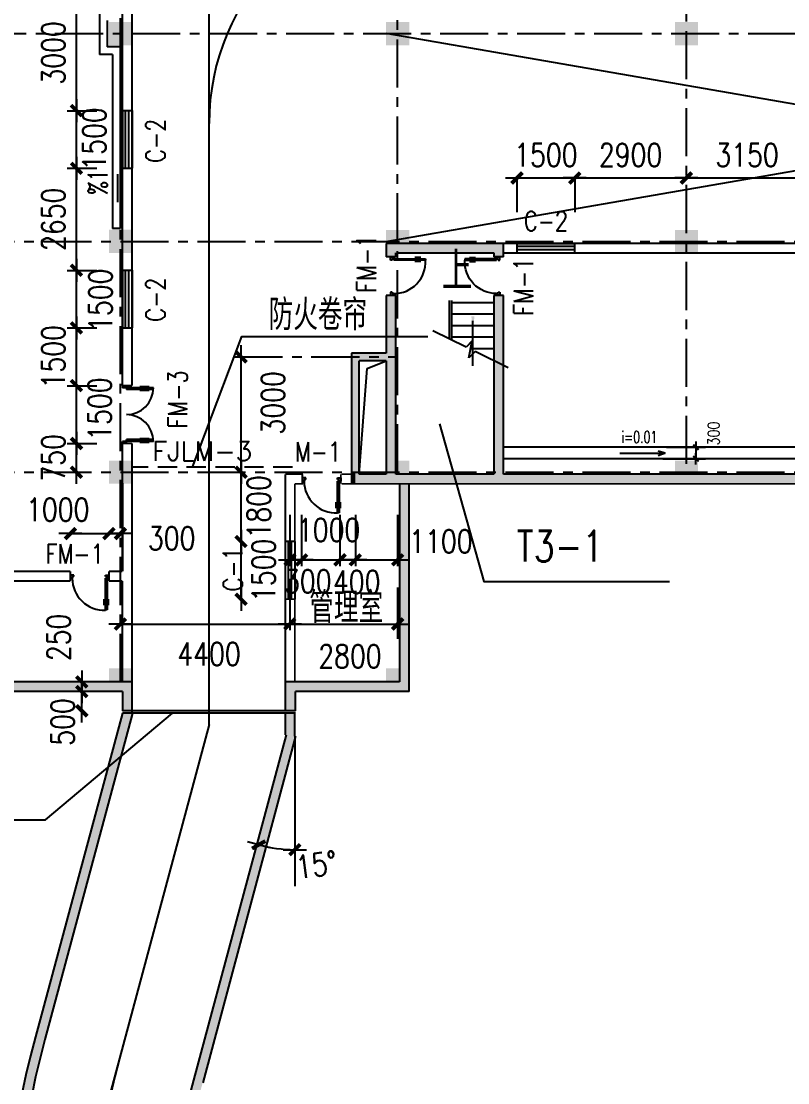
# Model space of a CAD drawing. Extents: x -542930 to 249594, y -301235 to 84515.
# Drawn here: x -66949 to -47041, y -174926 to -147336 of the extents above; entities that cross this region are included whole.
import ezdxf
from ezdxf.enums import TextEntityAlignment as Align

# ---------------------------------------------------------------- set-up
doc = ezdxf.new("R2010")
doc.units = 0
doc.header["$LTSCALE"] = 1000
doc.header["$MEASUREMENT"] = 0
for name, pattern in [('CENTER', [2, 1.25, -0.25, 0.25, -0.25]), ('CENTER2', [1.125, 0.75, -0.125, 0.125, -0.125]), ('DASHED', [0.75, 0.5, -0.25])]:
    doc.linetypes.add(name, pattern=pattern)
doc.layers.get('0').update_dxf_attribs({"linetype": 'CONTINUOUS'})
doc.layers.get('DEFPOINTS').update_dxf_attribs({"linetype": 'CONTINUOUS'})
for name, color, linetype in [('A-CH-TEXT', 2, 'CONTINUOUS'), ('A-COLUMN', 5, 'CONTINUOUS'), ('A-GRID', 1, 'CENTER'), ('A-STAIR', 3, 'CONTINUOUS'), ('C_C_0', 7, 'CONTINUOUS'), ('OTHER', 7, 'CONTINUOUS'), ('PUB_DIM', 3, 'CONTINUOUS'), ('PUB_TITLE', 4, 'CONTINUOUS'), ('PUB_WINDW', 7, 'CONTINUOUS'), ('WALL', 255, 'CONTINUOUS'), ('WINDOW', 2, 'CONTINUOUS'), ('WINDOW_TEXT', 7, 'CONTINUOUS'), ('热给', 84, 'CENTER2'), ('自喷给水', 6, 'CONTINUOUS')]:
    doc.layers.add(name, color=color, linetype=linetype)
doc.styles.add('_HZTXT', font='txt.shx', dxfattribs={"width": 0.8, "bigfont": 'hztxt.shx'})
doc.styles.add('DIM_FONT', font='SIMPLEX.shx', dxfattribs={"width": 0.8})
doc.styles.add('HZ', font='txt', dxfattribs={"width": 0.7, "height": 5, "bigfont": 'STF:宋体'})
doc.styles.add('HZXY', font='romans.shx', dxfattribs={"width": 0.8, "bigfont": 'hztxt.shx'})
doc.styles.add('SIMPLEX', font='SIMPLEX.SHX')
doc.dimstyles.new('AXIS200', dxfattribs={"dimscale": 2, "dimtxt": 300, "dimasz": 1, "dimexe": 250, "dimexo": 300, "dimgap": 150, "dimtad": 1, "dimdec": 0, "dimdsep": 46, "dimtxsty": 'DIM_FONT', "dimblk": '_DIMX', "dimblk1": '_DIMX', "dimblk2": '_DIMX', "dimsah": 1, "dimcen": 5, "dimse1": 1, "dimse2": 1, "dimclrt": 7, "dimadec": 0, "dimazin": 0, "dimtfac": 1, "dimtdec": 0, "dimtix": 1, "dimtmove": 2, "dimatfit": 3, "dimldrblk": '_DIMX', "dimfxl": 1, "dimarcsym": 0})
doc.dimstyles.new('DIMN', dxfattribs={"dimtxt": 300, "dimasz": 1, "dimexe": 250, "dimexo": 300, "dimgap": 150, "dimtad": 1, "dimdec": 0, "dimdsep": 46, "dimtxsty": 'DIM_FONT', "dimblk": '_DIMX', "dimcen": 2.5, "dimclrt": 7, "dimadec": 0, "dimazin": 0, "dimtfac": 1, "dimtdec": 0, "dimtix": 1, "dimtmove": 2, "dimatfit": 3, "dimldrblk": '_DIMX', "dimfxl": 1, "dimtolj": 1, "dimtzin": 0, "dimarcsym": 0})

# ---------------------------------------------------------------- blocks, each defined once
blk = doc.blocks.new('_DIMX')
blk.add_line((-150, 0), (150, 0))
at = {"const_width": 50}
blk.add_lwpolyline([(-70, -70), (70, 70)], dxfattribs=at)
blk = doc.blocks.new('*D328')
at = {"layer": 'DEFPOINTS', "color": 0, "transparency": 16777216}
for p in [(-65515, -146659), (-64323, -146659), (-64323, -149659)]:
    blk.add_point(p, dxfattribs=at)
at = {"layer": 'PUB_DIM', "color": 0, "lineweight": -2, "transparency": 16777216}
blk.add_line((-65515, -149657), (-65515, -146661), dxfattribs=at)
at = {"layer": 'PUB_DIM', "color": 0, "lineweight": -2, "transparency": 16777216, "xscale": 2, "yscale": 2, "zscale": 2}
for p, rotation in [((-65515, -146659), 90), ((-65515, -149659), 270)]:
    blk.add_blockref('_DIMX', p, dxfattribs=dict(at, rotation=rotation))
at = {"layer": 'PUB_DIM', "color": 7, "transparency": 16777216, "insert": (-66115, -148159), "char_height": 600, "attachment_point": 5, "rotation": 90, "style": 'DIM_FONT'}
blk.add_mtext('3000', dxfattribs=at)
blk = doc.blocks.new('_FZH')
blk.add_solid([(-0.5, -0.5), (0.5, -0.5), (-0.5, 0.5), (0.5, 0.5)])
blk = doc.blocks.new('*D246')
at = {"layer": 'DEFPOINTS', "color": 0, "transparency": 16777216}
for p in [(-65376, -164758), (-64925, -164758), (-64925, -165258)]:
    blk.add_point(p, dxfattribs=at)
at = {"layer": 'PUB_DIM', "color": 0, "lineweight": -2, "transparency": 16777216}
for p, q in [((-65376, -164756), (-65376, -164754)), ((-65376, -165258), (-65376, -164758)), ((-65376, -165260), (-65376, -165262))]:
    blk.add_line(p, q, dxfattribs=at)
at = {"layer": 'PUB_DIM', "color": 0, "lineweight": -2, "transparency": 16777216, "xscale": 2, "yscale": 2, "zscale": 2}
for p, rotation in [((-65376, -164758), 270), ((-65376, -165258), 90)]:
    blk.add_blockref('_DIMX', p, dxfattribs=dict(at, rotation=rotation))
at = {"layer": 'PUB_DIM', "color": 7, "transparency": 16777216, "insert": (-65872, -165549), "char_height": 600, "attachment_point": 5, "rotation": 90, "style": 'DIM_FONT'}
blk.add_mtext('500', dxfattribs=at)
blk = doc.blocks.new('*D247')
at = {"layer": 'DEFPOINTS', "color": 0, "transparency": 16777216}
for p in [(-65376, -164508), (-64925, -164508), (-64925, -164758)]:
    blk.add_point(p, dxfattribs=at)
at = {"layer": 'PUB_DIM', "color": 0, "lineweight": -2, "transparency": 16777216}
for p, q in [((-65376, -164506), (-65376, -164504)), ((-65376, -164758), (-65376, -164508)), ((-65376, -164760), (-65376, -164762))]:
    blk.add_line(p, q, dxfattribs=at)
at = {"layer": 'PUB_DIM', "color": 0, "lineweight": -2, "transparency": 16777216, "xscale": 2, "yscale": 2, "zscale": 2}
for p, rotation in [((-65376, -164508), 270), ((-65376, -164758), 90)]:
    blk.add_blockref('_DIMX', p, dxfattribs=dict(at, rotation=rotation))
at = {"layer": 'PUB_DIM', "color": 7, "transparency": 16777216, "insert": (-65976, -163351), "char_height": 600, "attachment_point": 5, "rotation": 90, "style": 'DIM_FONT'}
blk.add_mtext('250', dxfattribs=at)
blk = doc.blocks.new('*D248')
at = {"layer": 'DEFPOINTS', "color": 0, "transparency": 16777216}
for p in [(-59843, -165322), (-59843, -165322), (-60474, -168811), (-59843, -169227), (-62310, -174295)]:
    blk.add_point(p, dxfattribs=at)
at = {"layer": 'PUB_DIM', "color": 0, "lineweight": -2, "transparency": 16777216}
blk.add_arc((-59843, -165322), 3546, 254.6566, 269.9677, dxfattribs=at)
at = {"layer": 'PUB_DIM', "color": 0, "lineweight": -2, "transparency": 16777216, "xscale": 2, "yscale": 2, "zscale": 2}
for p, rotation in [((-60783, -168741), 164.6404584147395), ((-59843, -168868), 359.9838405872379)]:
    blk.add_blockref('_DIMX', p, dxfattribs=dict(at, rotation=rotation))
at = {"layer": 'PUB_DIM', "color": 7, "transparency": 16777216, "insert": (-59282, -169262), "char_height": 600, "attachment_point": 5, "rotation": 8.1026, "style": 'DIM_FONT'}
blk.add_mtext('15°', dxfattribs=at)
blk = doc.blocks.new('*D251')
at = {"layer": 'DEFPOINTS', "color": 0, "transparency": 16777216}
for p in [(-65515, -155307), (-64323, -155307), (-64323, -156807)]:
    blk.add_point(p, dxfattribs=at)
at = {"layer": 'PUB_DIM', "color": 0, "lineweight": -2, "transparency": 16777216}
for p, q in [((-65515, -155305), (-65515, -155303)), ((-65515, -156807), (-65515, -155307)), ((-65515, -156809), (-65515, -156811))]:
    blk.add_line(p, q, dxfattribs=at)
at = {"layer": 'PUB_DIM', "color": 0, "lineweight": -2, "transparency": 16777216, "xscale": 2, "yscale": 2, "zscale": 2}
for p, rotation in [((-65515, -155307), 270), ((-65515, -156807), 90)]:
    blk.add_blockref('_DIMX', p, dxfattribs=dict(at, rotation=rotation))
at = {"layer": 'PUB_DIM', "color": 7, "transparency": 16777216, "insert": (-66115, -156057), "char_height": 600, "attachment_point": 5, "rotation": 90, "style": 'DIM_FONT'}
blk.add_mtext('1500', dxfattribs=at)
blk = doc.blocks.new('*D252')
at = {"layer": 'DEFPOINTS', "color": 0, "transparency": 16777216}
for p in [(-62240, -156059), (-61240, -156059), (-62240, -159059)]:
    blk.add_point(p, dxfattribs=at)
at = {"layer": 'PUB_DIM', "color": 0, "lineweight": -2, "transparency": 16777216}
blk.add_line((-61240, -159057), (-61240, -156061), dxfattribs=at)
at = {"layer": 'PUB_DIM', "color": 0, "lineweight": -2, "transparency": 16777216, "xscale": 2, "yscale": 2, "zscale": 2}
for p, rotation in [((-61240, -156059), 90), ((-61240, -159059), 270)]:
    blk.add_blockref('_DIMX', p, dxfattribs=dict(at, rotation=rotation))
at = {"layer": 'PUB_DIM', "color": 7, "transparency": 16777216, "insert": (-60410, -157255), "char_height": 600, "attachment_point": 5, "rotation": 90, "style": 'DIM_FONT'}
blk.add_mtext('3000', dxfattribs=at)
blk = doc.blocks.new('*D253')
at = {"layer": 'DEFPOINTS', "color": 0, "transparency": 16777216}
for p in [(-58273, -161148), (-57173, -161148), (-57173, -161335)]:
    blk.add_point(p, dxfattribs=at)
at = {"layer": 'PUB_DIM', "color": 0, "lineweight": -2, "transparency": 16777216}
blk.add_line((-58271, -161335), (-57175, -161335), dxfattribs=at)
at = {"layer": 'PUB_DIM', "color": 0, "lineweight": -2, "transparency": 16777216, "xscale": 2, "yscale": 2, "zscale": 2, "rotation": 180}
blk.add_blockref('_DIMX', (-58273, -161335), dxfattribs=at)
at = {"layer": 'PUB_DIM', "color": 0, "lineweight": -2, "transparency": 16777216, "xscale": 2, "yscale": 2, "zscale": 2}
blk.add_blockref('_DIMX', (-57173, -161335), dxfattribs=at)
at = {"layer": 'PUB_DIM', "color": 7, "transparency": 16777216, "insert": (-56049, -160855), "char_height": 600, "attachment_point": 5, "style": 'DIM_FONT'}
blk.add_mtext('1100', dxfattribs=at)
blk = doc.blocks.new('*D254')
at = {"layer": 'DEFPOINTS', "color": 0, "transparency": 16777216}
for p in [(-64373, -162815), (-59973, -162815), (-59973, -163003)]:
    blk.add_point(p, dxfattribs=at)
at = {"layer": 'PUB_DIM', "color": 0, "lineweight": -2, "transparency": 16777216}
blk.add_line((-64371, -163003), (-59975, -163003), dxfattribs=at)
at = {"layer": 'PUB_DIM', "color": 0, "lineweight": -2, "transparency": 16777216, "xscale": 2, "yscale": 2, "zscale": 2, "rotation": 180}
blk.add_blockref('_DIMX', (-64373, -163003), dxfattribs=at)
at = {"layer": 'PUB_DIM', "color": 0, "lineweight": -2, "transparency": 16777216, "xscale": 2, "yscale": 2, "zscale": 2}
blk.add_blockref('_DIMX', (-59973, -163003), dxfattribs=at)
at = {"layer": 'PUB_DIM', "color": 7, "transparency": 16777216, "insert": (-62072, -163783), "char_height": 600, "attachment_point": 5, "style": 'DIM_FONT'}
blk.add_mtext('4400', dxfattribs=at)
blk = doc.blocks.new('*D255')
at = {"layer": 'DEFPOINTS', "color": 0, "transparency": 16777216}
for p in [(-59973, -162815), (-57173, -162815), (-57173, -163003)]:
    blk.add_point(p, dxfattribs=at)
at = {"layer": 'PUB_DIM', "color": 0, "lineweight": -2, "transparency": 16777216}
blk.add_line((-59971, -163003), (-57175, -163003), dxfattribs=at)
at = {"layer": 'PUB_DIM', "color": 0, "lineweight": -2, "transparency": 16777216, "xscale": 2, "yscale": 2, "zscale": 2, "rotation": 180}
blk.add_blockref('_DIMX', (-59973, -163003), dxfattribs=at)
at = {"layer": 'PUB_DIM', "color": 0, "lineweight": -2, "transparency": 16777216, "xscale": 2, "yscale": 2, "zscale": 2}
blk.add_blockref('_DIMX', (-57173, -163003), dxfattribs=at)
at = {"layer": 'PUB_DIM', "color": 7, "transparency": 16777216, "insert": (-58411, -163842), "char_height": 600, "attachment_point": 5, "style": 'DIM_FONT'}
blk.add_mtext('2800', dxfattribs=at)
blk = doc.blocks.new('*D256')
at = {"layer": 'DEFPOINTS', "color": 0, "transparency": 16777216}
for p in [(-58673, -161148), (-58273, -161148), (-58273, -161335)]:
    blk.add_point(p, dxfattribs=at)
at = {"layer": 'PUB_DIM', "color": 0, "lineweight": -2, "transparency": 16777216}
for p, q in [((-58675, -161335), (-58677, -161335)), ((-58673, -161335), (-58273, -161335)), ((-58271, -161335), (-58269, -161335))]:
    blk.add_line(p, q, dxfattribs=at)
at = {"layer": 'PUB_DIM', "color": 0, "lineweight": -2, "transparency": 16777216, "xscale": 2, "yscale": 2, "zscale": 2}
blk.add_blockref('_DIMX', (-58673, -161335), dxfattribs=at)
at = {"layer": 'PUB_DIM', "color": 0, "lineweight": -2, "transparency": 16777216, "xscale": 2, "yscale": 2, "zscale": 2, "rotation": 180}
blk.add_blockref('_DIMX', (-58273, -161335), dxfattribs=at)
at = {"layer": 'PUB_DIM', "color": 7, "transparency": 16777216, "insert": (-58236, -161912), "char_height": 600, "attachment_point": 5, "style": 'DIM_FONT'}
blk.add_mtext('400', dxfattribs=at)
blk = doc.blocks.new('*D257')
at = {"layer": 'DEFPOINTS', "color": 0, "transparency": 16777216}
for p in [(-59668, -161148), (-58668, -161148), (-58668, -161335)]:
    blk.add_point(p, dxfattribs=at)
at = {"layer": 'PUB_DIM', "color": 0, "lineweight": -2, "transparency": 16777216}
blk.add_line((-59666, -161335), (-58670, -161335), dxfattribs=at)
at = {"layer": 'PUB_DIM', "color": 0, "lineweight": -2, "transparency": 16777216, "xscale": 2, "yscale": 2, "zscale": 2, "rotation": 180}
blk.add_blockref('_DIMX', (-59668, -161335), dxfattribs=at)
at = {"layer": 'PUB_DIM', "color": 0, "lineweight": -2, "transparency": 16777216, "xscale": 2, "yscale": 2, "zscale": 2}
blk.add_blockref('_DIMX', (-58668, -161335), dxfattribs=at)
at = {"layer": 'PUB_DIM', "color": 7, "transparency": 16777216, "insert": (-58965, -160561), "char_height": 600, "attachment_point": 5, "style": 'DIM_FONT'}
blk.add_mtext('1000', dxfattribs=at)
blk = doc.blocks.new('*D258')
at = {"layer": 'DEFPOINTS', "color": 0, "transparency": 16777216}
for p in [(-59968, -161148), (-59668, -161148), (-59668, -161335)]:
    blk.add_point(p, dxfattribs=at)
at = {"layer": 'PUB_DIM', "color": 0, "lineweight": -2, "transparency": 16777216}
for p, q in [((-59970, -161335), (-59972, -161335)), ((-59968, -161335), (-59668, -161335)), ((-59666, -161335), (-59664, -161335))]:
    blk.add_line(p, q, dxfattribs=at)
at = {"layer": 'PUB_DIM', "color": 0, "lineweight": -2, "transparency": 16777216, "xscale": 2, "yscale": 2, "zscale": 2}
blk.add_blockref('_DIMX', (-59968, -161335), dxfattribs=at)
at = {"layer": 'PUB_DIM', "color": 0, "lineweight": -2, "transparency": 16777216, "xscale": 2, "yscale": 2, "zscale": 2, "rotation": 180}
blk.add_blockref('_DIMX', (-59668, -161335), dxfattribs=at)
at = {"layer": 'PUB_DIM', "color": 7, "transparency": 16777216, "insert": (-59507, -161894), "char_height": 600, "attachment_point": 5, "style": 'DIM_FONT'}
blk.add_mtext('300', dxfattribs=at)
blk = doc.blocks.new('*D259')
at = {"layer": 'DEFPOINTS', "color": 0, "transparency": 16777216}
for p in [(-61240, -159057), (-60724, -159057), (-60724, -160857)]:
    blk.add_point(p, dxfattribs=at)
at = {"layer": 'PUB_DIM', "color": 0, "lineweight": -2, "transparency": 16777216}
blk.add_line((-61240, -160855), (-61240, -159059), dxfattribs=at)
at = {"layer": 'PUB_DIM', "color": 0, "lineweight": -2, "transparency": 16777216, "xscale": 2, "yscale": 2, "zscale": 2}
for p, rotation in [((-61240, -159057), 90), ((-61240, -160857), 270)]:
    blk.add_blockref('_DIMX', p, dxfattribs=dict(at, rotation=rotation))
at = {"layer": 'PUB_DIM', "color": 7, "transparency": 16777216, "insert": (-60779, -159957), "char_height": 600, "attachment_point": 5, "rotation": 90, "style": 'DIM_FONT'}
blk.add_mtext('1800', dxfattribs=at)
blk = doc.blocks.new('*D260')
at = {"layer": 'DEFPOINTS', "color": 0, "transparency": 16777216}
for p in [(-61240, -160857), (-60724, -160857), (-60724, -162357)]:
    blk.add_point(p, dxfattribs=at)
at = {"layer": 'PUB_DIM', "color": 0, "lineweight": -2, "transparency": 16777216}
blk.add_line((-61240, -162355), (-61240, -160859), dxfattribs=at)
at = {"layer": 'PUB_DIM', "color": 0, "lineweight": -2, "transparency": 16777216, "xscale": 2, "yscale": 2, "zscale": 2}
for p, rotation in [((-61240, -160857), 90), ((-61240, -162357), 270)]:
    blk.add_blockref('_DIMX', p, dxfattribs=dict(at, rotation=rotation))
at = {"layer": 'PUB_DIM', "color": 7, "transparency": 16777216, "insert": (-60655, -161607), "char_height": 600, "attachment_point": 5, "rotation": 90, "style": 'DIM_FONT'}
blk.add_mtext('1500', dxfattribs=at)
blk = doc.blocks.new('_WBLK')
for p, q in [((-0.5, 0.5), (0.5, 0.5)), ((0.5, 0.167), (-0.5, 0.167)), ((0.5, -0.167), (-0.5, -0.167)), ((-0.5, -0.5), (0.5, -0.5))]:
    blk.add_line(p, q)
at = {"layer": 'WINDOW_TEXT', "style": 'SIMPLEX', "flags": 9}
blk.add_attdef('A', text='', height=1, dxfattribs=at).set_placement((0, 1.5), align=Align.MIDDLE)
blk = doc.blocks.new('M_A23MCU')
for p, q in [((-0.454, 0.081), (-0.454, 0.905)), ((-0.454, 0.905), (-0.413, 0.905)), ((-0.413, 0.905), (-0.413, 0.081)), ((-0.489, 0.782), (-0.489, 0.624)), ((-0.378, 0.782), (-0.378, 0.624)), ((-0.495, -0.002), (-0.495, 0.081)), ((-0.495, 0.081), (-0.454, 0.081)), ((-0.413, 0.081), (-0.454, 0.081)), ((-0.454, 0.081), (-0.454, 0.039)), ((-0.454, 0.039), (-0.413, 0.039)), ((-0.413, 0.039), (-0.413, -0.002)), ((0.412, 0.039), (0.412, -0.002)), ((0.453, 0.039), (0.412, 0.039)), ((0.453, 0.081), (0.453, 0.039)), ((0.494, 0.081), (0.453, 0.081)), ((0.494, -0.002), (0.494, 0.081)), ((-0.413, -0.002), (-0.495, -0.002)), ((-0.495, -0.002), (-0.495, -0.002)), ((0.412, -0.002), (0.494, -0.002)), ((0.494, -0.002), (0.494, -0.002))]:
    blk.add_line(p, q)
blk.add_arc((-0.372, 0.082), 0.825, 359.9283, 92.866)
blk = doc.blocks.new('*D261')
at = {"layer": 'DEFPOINTS', "color": 0, "transparency": 16777216}
for p in [(-64373, -160653), (-64672, -161633), (-64373, -161633)]:
    blk.add_point(p, dxfattribs=at)
at = {"layer": 'PUB_DIM', "color": 0, "lineweight": -2, "transparency": 16777216}
for p, q in [((-64674, -160653), (-64676, -160653)), ((-64672, -160653), (-64373, -160653)), ((-64371, -160653), (-64369, -160653))]:
    blk.add_line(p, q, dxfattribs=at)
at = {"layer": 'PUB_DIM', "color": 0, "lineweight": -2, "transparency": 16777216, "xscale": 2, "yscale": 2, "zscale": 2}
blk.add_blockref('_DIMX', (-64672, -160653), dxfattribs=at)
at = {"layer": 'PUB_DIM', "color": 0, "lineweight": -2, "transparency": 16777216, "xscale": 2, "yscale": 2, "zscale": 2, "rotation": 180}
blk.add_blockref('_DIMX', (-64373, -160653), dxfattribs=at)
at = {"layer": 'PUB_DIM', "color": 7, "transparency": 16777216, "insert": (-63042, -160776), "char_height": 600, "attachment_point": 5, "style": 'DIM_FONT'}
blk.add_mtext('300', dxfattribs=at)
blk = doc.blocks.new('*D262')
at = {"layer": 'DEFPOINTS', "color": 0, "transparency": 16777216}
for p in [(-64672, -160653), (-65672, -161633), (-64672, -161633)]:
    blk.add_point(p, dxfattribs=at)
at = {"layer": 'PUB_DIM', "color": 0, "lineweight": -2, "transparency": 16777216}
blk.add_line((-65670, -160653), (-64674, -160653), dxfattribs=at)
at = {"layer": 'PUB_DIM', "color": 0, "lineweight": -2, "transparency": 16777216, "xscale": 2, "yscale": 2, "zscale": 2, "rotation": 180}
blk.add_blockref('_DIMX', (-65672, -160653), dxfattribs=at)
at = {"layer": 'PUB_DIM', "color": 0, "lineweight": -2, "transparency": 16777216, "xscale": 2, "yscale": 2, "zscale": 2}
blk.add_blockref('_DIMX', (-64672, -160653), dxfattribs=at)
at = {"layer": 'PUB_DIM', "color": 7, "transparency": 16777216, "insert": (-66001, -160030), "char_height": 600, "attachment_point": 5, "style": 'DIM_FONT'}
blk.add_mtext('1000', dxfattribs=at)
blk = doc.blocks.new('*D263')
at = {"layer": 'DEFPOINTS', "color": 0, "transparency": 16777216}
for p in [(-65515, -158309), (-64373, -158309), (-64373, -159059)]:
    blk.add_point(p, dxfattribs=at)
at = {"layer": 'PUB_DIM', "color": 0, "lineweight": -2, "transparency": 16777216}
for p, q in [((-65515, -158307), (-65515, -158305)), ((-65515, -159059), (-65515, -158309)), ((-65515, -159061), (-65515, -159063))]:
    blk.add_line(p, q, dxfattribs=at)
at = {"layer": 'PUB_DIM', "color": 0, "lineweight": -2, "transparency": 16777216, "xscale": 2, "yscale": 2, "zscale": 2}
for p, rotation in [((-65515, -158309), 270), ((-65515, -159059), 90)]:
    blk.add_blockref('_DIMX', p, dxfattribs=dict(at, rotation=rotation))
at = {"layer": 'PUB_DIM', "color": 7, "transparency": 16777216, "insert": (-66115, -158684), "char_height": 600, "attachment_point": 5, "rotation": 90, "style": 'DIM_FONT'}
blk.add_mtext('750', dxfattribs=at)
blk = doc.blocks.new('*D264')
at = {"layer": 'DEFPOINTS', "color": 0, "transparency": 16777216}
for p in [(-65515, -156809), (-64373, -156809), (-64373, -158309)]:
    blk.add_point(p, dxfattribs=at)
at = {"layer": 'PUB_DIM', "color": 0, "lineweight": -2, "transparency": 16777216}
blk.add_line((-65515, -158307), (-65515, -156811), dxfattribs=at)
at = {"layer": 'PUB_DIM', "color": 0, "lineweight": -2, "transparency": 16777216, "xscale": 2, "yscale": 2, "zscale": 2}
for p, rotation in [((-65515, -156809), 90), ((-65515, -158309), 270)]:
    blk.add_blockref('_DIMX', p, dxfattribs=dict(at, rotation=rotation))
at = {"layer": 'PUB_DIM', "color": 7, "transparency": 16777216, "insert": (-64911, -157416), "char_height": 600, "attachment_point": 5, "rotation": 90, "style": 'DIM_FONT'}
blk.add_mtext('1500', dxfattribs=at)
blk = doc.blocks.new('M_A20TUI')
for p, q in [((-0.483, 0.396), (-0.483, 0.235)), ((-0.467, 0.471), (-0.467, -0.062)), ((-0.433, 0.47), (-0.433, 0.004)), ((-0.417, 0.396), (-0.417, 0.235)), ((0.417, 0.396), (0.417, 0.235)), ((0.433, 0.47), (0.433, 0.004)), ((0.467, 0.471), (0.467, -0.062)), ((0.483, 0.396), (0.483, 0.235)), ((-0.5, 0.004), (-0.433, 0.004)), ((-0.5, 0.004), (-0.5, -0.062)), ((0.5, 0.004), (0.433, 0.004)), ((0.5, 0.004), (0.5, -0.062)), ((-0.5, -0.062), (-0.467, -0.062)), ((0.5, -0.062), (0.467, -0.062))]:
    blk.add_line(p, q)
for centre, start, end in [((-0.467, 0.004), 0, 90), ((0.467, 0.004), 90, 180)]:
    blk.add_arc(centre, 0.467, start, end)
blk = doc.blocks.new('*D265')
at = {"layer": 'DEFPOINTS', "color": 0, "transparency": 16777216}
for p in [(-50491, -158408), (-50583, -158708), (-49427, -158708)]:
    blk.add_point(p, dxfattribs=at)
at = {"layer": '自喷给水', "color": 0, "lineweight": -2, "transparency": 16777216}
for p, q in [((-50191, -158408), (-49177, -158408)), ((-49427, -158407), (-49427, -158406)), ((-49427, -158408), (-49427, -158708)), ((-50283, -158708), (-49177, -158708)), ((-49427, -158709), (-49427, -158710))]:
    blk.add_line(p, q, dxfattribs=at)
for p, rotation in [((-49427, -158408), 270), ((-49427, -158708), 90)]:
    blk.add_blockref('_DIMX', p, dxfattribs=dict(at, rotation=rotation))
at = {"layer": '自喷给水', "color": 7, "transparency": 16777216, "insert": (-48964, -158051), "char_height": 300, "attachment_point": 5, "rotation": 90, "style": 'DIM_FONT'}
blk.add_mtext('\\A1;300', dxfattribs=at)
blk = doc.blocks.new('_ARROW')
blk.add_solid([(0, 0), (-1, 0.1), (-1, -0.1)])
blk = doc.blocks.new('*D266')
at = {"layer": 'DEFPOINTS', "color": 0, "transparency": 16777216}
for p in [(-65515, -149659), (-64323, -149659), (-64323, -151159)]:
    blk.add_point(p, dxfattribs=at)
at = {"layer": 'PUB_DIM', "color": 0, "lineweight": -2, "transparency": 16777216}
blk.add_line((-65515, -151157), (-65515, -149661), dxfattribs=at)
at = {"layer": 'PUB_DIM', "color": 0, "lineweight": -2, "transparency": 16777216, "xscale": 2, "yscale": 2, "zscale": 2}
for p, rotation in [((-65515, -149659), 90), ((-65515, -151159), 270)]:
    blk.add_blockref('_DIMX', p, dxfattribs=dict(at, rotation=rotation))
at = {"layer": 'PUB_DIM', "color": 7, "transparency": 16777216, "insert": (-65054, -150396), "char_height": 600, "attachment_point": 5, "rotation": 90, "style": 'DIM_FONT'}
blk.add_mtext('1500', dxfattribs=at)
blk = doc.blocks.new('*D267')
at = {"layer": 'DEFPOINTS', "color": 0, "transparency": 16777216}
for p in [(-65515, -151159), (-64323, -151159), (-64323, -153809)]:
    blk.add_point(p, dxfattribs=at)
at = {"layer": 'PUB_DIM', "color": 0, "lineweight": -2, "transparency": 16777216}
blk.add_line((-65515, -153807), (-65515, -151161), dxfattribs=at)
at = {"layer": 'PUB_DIM', "color": 0, "lineweight": -2, "transparency": 16777216, "xscale": 2, "yscale": 2, "zscale": 2}
for p, rotation in [((-65515, -151159), 90), ((-65515, -153809), 270)]:
    blk.add_blockref('_DIMX', p, dxfattribs=dict(at, rotation=rotation))
at = {"layer": 'PUB_DIM', "color": 7, "transparency": 16777216, "insert": (-66115, -152484), "char_height": 600, "attachment_point": 5, "rotation": 90, "style": 'DIM_FONT'}
blk.add_mtext('2650', dxfattribs=at)
blk = doc.blocks.new('*D268')
at = {"layer": 'DEFPOINTS', "color": 0, "transparency": 16777216}
for p in [(-65515, -153809), (-64323, -153809), (-64323, -155309)]:
    blk.add_point(p, dxfattribs=at)
at = {"layer": 'PUB_DIM', "color": 0, "lineweight": -2, "transparency": 16777216}
blk.add_line((-65515, -155307), (-65515, -153811), dxfattribs=at)
at = {"layer": 'PUB_DIM', "color": 0, "lineweight": -2, "transparency": 16777216, "xscale": 2, "yscale": 2, "zscale": 2}
for p, rotation in [((-65515, -153809), 90), ((-65515, -155309), 270)]:
    blk.add_blockref('_DIMX', p, dxfattribs=dict(at, rotation=rotation))
at = {"layer": 'PUB_DIM', "color": 7, "transparency": 16777216, "insert": (-64891, -154588), "char_height": 600, "attachment_point": 5, "rotation": 90, "style": 'DIM_FONT'}
blk.add_mtext('1500', dxfattribs=at)
blk = doc.blocks.new('*D269')
at = {"layer": 'DEFPOINTS', "color": 0, "transparency": 16777216}
for p in [(-46523, -151410), (-49673, -153109), (-46523, -153109)]:
    blk.add_point(p, dxfattribs=at)
at = {"layer": 'PUB_DIM', "color": 0, "lineweight": -2, "transparency": 16777216}
blk.add_line((-49671, -151410), (-46525, -151410), dxfattribs=at)
at = {"layer": 'PUB_DIM', "color": 0, "lineweight": -2, "transparency": 16777216, "xscale": 2, "yscale": 2, "zscale": 2, "rotation": 180}
blk.add_blockref('_DIMX', (-49673, -151410), dxfattribs=at)
at = {"layer": 'PUB_DIM', "color": 0, "lineweight": -2, "transparency": 16777216, "xscale": 2, "yscale": 2, "zscale": 2}
blk.add_blockref('_DIMX', (-46523, -151410), dxfattribs=at)
at = {"layer": 'PUB_DIM', "color": 7, "transparency": 16777216, "insert": (-48098, -150810), "char_height": 600, "attachment_point": 5, "style": 'DIM_FONT'}
blk.add_mtext('3150', dxfattribs=at)
blk = doc.blocks.new('*D271')
at = {"layer": 'DEFPOINTS', "color": 0, "transparency": 16777216}
for p in [(-49673, -151410), (-52573, -153109), (-49673, -153109)]:
    blk.add_point(p, dxfattribs=at)
at = {"layer": 'PUB_DIM', "color": 0, "lineweight": -2, "transparency": 16777216}
blk.add_line((-52571, -151410), (-49675, -151410), dxfattribs=at)
at = {"layer": 'PUB_DIM', "color": 0, "lineweight": -2, "transparency": 16777216, "xscale": 2, "yscale": 2, "zscale": 2, "rotation": 180}
blk.add_blockref('_DIMX', (-52573, -151410), dxfattribs=at)
at = {"layer": 'PUB_DIM', "color": 0, "lineweight": -2, "transparency": 16777216, "xscale": 2, "yscale": 2, "zscale": 2}
blk.add_blockref('_DIMX', (-49673, -151410), dxfattribs=at)
at = {"layer": 'PUB_DIM', "color": 7, "transparency": 16777216, "insert": (-51123, -150810), "char_height": 600, "attachment_point": 5, "style": 'DIM_FONT'}
blk.add_mtext('2900', dxfattribs=at)
blk = doc.blocks.new('*D272')
at = {"layer": 'DEFPOINTS', "color": 0, "transparency": 16777216}
for p in [(-52573, -151410), (-54073, -153109), (-52573, -153109)]:
    blk.add_point(p, dxfattribs=at)
at = {"layer": 'PUB_DIM', "color": 0, "lineweight": -2, "transparency": 16777216}
for p, q in [((-54075, -151410), (-54077, -151410)), ((-54073, -151410), (-52573, -151410)), ((-52571, -151410), (-52569, -151410))]:
    blk.add_line(p, q, dxfattribs=at)
at = {"layer": 'PUB_DIM', "color": 0, "lineweight": -2, "transparency": 16777216, "xscale": 2, "yscale": 2, "zscale": 2}
blk.add_blockref('_DIMX', (-54073, -151410), dxfattribs=at)
at = {"layer": 'PUB_DIM', "color": 0, "lineweight": -2, "transparency": 16777216, "xscale": 2, "yscale": 2, "zscale": 2, "rotation": 180}
blk.add_blockref('_DIMX', (-52573, -151410), dxfattribs=at)
at = {"layer": 'PUB_DIM', "color": 7, "transparency": 16777216, "insert": (-53323, -150810), "char_height": 600, "attachment_point": 5, "style": 'DIM_FONT'}
blk.add_mtext('1500', dxfattribs=at)

msp = doc.modelspace()

# ---------------------------------------------------------------- hatches: boundary and pattern name
at = {"layer": 'PUB_DIM'}
h = msp.add_hatch(color=256, dxfattribs=at)
h.paths.add_polyline_path([(-70372.705, -147638.667), (-70122.705, -147638.667), (-70122.705, -140758.951), (-70372.705, -140758.951)])
h.paths.add_polyline_path([(-70122.705, -147638.667), (-70372.705, -147638.667), (-70372.705, -153058.951), (-70122.705, -153058.951)])
h.paths.add_polyline_path([(-70122.705, -153058.951), (-70372.705, -153058.951), (-70372.705, -159058.951), (-70122.705, -159058.951)])
h.paths.add_polyline_path([(-70122.705, -159058.951), (-70372.705, -159058.951), (-70372.705, -161754.951), (-70122.705, -161754.951)])
h.paths.add_polyline_path([(-70372.705, -164458.951), (-70122.705, -164458.951), (-70122.705, -161882.694), (-70122.705, -161754.951), (-70372.705, -161754.951)])
h.paths.add_polyline_path([(-70122.705, -164508.456), (-70122.705, -164458.951), (-70372.705, -164458.951), (-70372.705, -164758.428), (-64322.627, -164758.428), (-64322.627, -165258.15), (-64072.705, -165258.15), (-64072.705, -164508.456)])
h = msp.add_hatch(color=256, dxfattribs=at)
h.paths.add_polyline_path([(-58372.705, -159058.951), (-58172.705, -159058.951), (-58172.705, -156160.557), (-57472.705, -156160.557), (-57472.705, -159058.951), (-57222.705, -159058.951), (-57222.705, -156058.951), (-58372.705, -156058.951)])
h.paths.add_polyline_path([(-57472.705, -155960.557), (-58372.705, -155960.557), (-58372.705, -156058.951), (-57222.705, -156058.951), (-57222.705, -155533.697), (-57472.705, -155533.697)])
h.paths.add_polyline_path([(-57472.705, -155533.697), (-57222.705, -155533.697), (-57222.705, -154462.686), (-57472.705, -154462.686)])
h.paths.add_polyline_path([(-54672.705, -153358.428), (-54672.705, -153462.686), (-54422.705, -153462.686), (-54422.705, -153108.951), (-57172.705, -153108.951), (-57172.705, -153358.428)])
h.paths.add_polyline_path([(-57272.341, -153462.686), (-57272.341, -153508.579), (-57172.705, -153508.579), (-57172.705, -153108.951), (-57472.705, -153108.951), (-57472.705, -153462.686)])
h.paths.add_polyline_path([(-54672.705, -159058.951), (-54422.705, -159058.951), (-54422.705, -156287.895), (-54672.705, -156164.005)])
h.paths.add_polyline_path([(-54672.705, -156058.951), (-54422.705, -156058.951), (-54422.705, -154462.686), (-54672.705, -154462.686)])
h.paths.add_polyline_path([(-54422.705, -156287.895), (-54422.705, -156058.951), (-54672.705, -156058.951), (-54672.705, -156164.005)])
for points in [[(-58372.705, -159358.428), (-58272.705, -159358.428), (-58272.705, -159058.951), (-58372.705, -159058.951)], [(-57222.705, -159108.428), (-57222.705, -159058.951), (-57472.705, -159058.951), (-57472.705, -159108.428), (-58172.705, -159108.428), (-58172.705, -159058.951), (-58272.705, -159058.951), (-58272.705, -159358.428), (-55645.496, -159358.428), (-55715.653, -159108.428)], [(-20572.704, -159108.428), (-54422.705, -159108.428), (-54422.705, -159058.951), (-54672.705, -159058.951), (-54672.705, -159108.428), (-55715.653, -159108.428), (-55645.496, -159358.428), (-20822.704, -159358.428), (-20822.704, -160358.428), (-20572.704, -160358.428), (-20572.704, -159208.708)], [(-56872.705, -159358.428), (-57122.705, -159358.428), (-57122.705, -164508.456), (-60072.705, -164508.456), (-60072.705, -165258.428), (-59822.705, -165258.428), (-59822.705, -164758.428), (-56872.705, -164758.428)], [(-66335.292, -173798.901), (-64072.705, -165354.812), (-64072.705, -165321.944), (-64322.627, -165321.944), (-66576.265, -173732.636, 0.203593665), (-64588.606, -189231.016), (-60194.681, -196841.517), (-59919.825, -197867.292), (-59678.344, -197802.587), (-59961.718, -196745.02), (-64370.931, -189108.04, -0.200650299)]]:
    msp.add_hatch(color=256, dxfattribs=at).paths.add_polyline_path(points)
h = msp.add_hatch(color=256, dxfattribs=at)
h.paths.add_polyline_path([(-59823.621, -165918.079), (-59823.621, -165914.66), (-59822.705, -165883.751), (-59822.705, -165321.944), (-60072.705, -165321.944), (-60072.705, -165883.751), (-62477.796, -174859.672, 0.104425509), (-62876.715, -181461.093), (-62624.25, -181461.093, -0.105030324), (-62237.239, -174925.823)])
h.paths.add_polyline_path([(-62624.25, -181461.093), (-62876.715, -181461.093, 0.094207506), (-60907.825, -187105.916), (-56234.511, -195200.333), (-55814.641, -196767.309), (-55573.16, -196702.604), (-56001.548, -195103.837), (-60690.184, -186982.881, -0.093654199)])

# ---------------------------------------------------------------- linework, layer by layer
at = {"color": 6}
for p, q in [((-57472.705, -153058.951), (-26272.705, -147658.951)), ((-26272.705, -153058.951), (-57472.705, -147658.951))]:
    msp.add_line(p, q, dxfattribs=at)
msp.add_line((-59843.621, -165914.66), (-59843.621, -169820.162))
at = {"layer": 'A-CH-TEXT', "color": 7}
for points in [[(-62500.389, -158927.39), (-61217.253, -155533.697), (-56392.983, -155533.697)], [(-56082.005, -157802.956), (-54933.848, -161894.341), (-50109.579, -161894.341)]]:
    msp.add_lwpolyline(points, dxfattribs=at)
at = {"layer": 'A-GRID'}
for p, q in [((-64372.705, -164508.456), (-64372.705, -115170.663)), ((-57172.705, -159058.951), (-57172.705, -115168.301)), ((-49672.705, -158841.59), (-49672.705, -115168.301)), ((-70072.705, -147658.951), (229916.059, -147658.951)), ((-70372.705, -153058.951), (229916.059, -153058.951)), ((-61415.848, -156058.951), (-57172.705, -156058.951)), ((-70372.705, -159058.951), (-20722.704, -159058.951))]:
    msp.add_line(p, q, dxfattribs=at)
at = {"layer": 'A-STAIR'}
for p, q in [((-62071.714, -165615.582), (-62071.714, -132309.09)), ((-55837.151, -154592.702), (-55837.151, -155586.956)), ((-55777.151, -154592.702), (-55777.151, -155616.689)), ((-54675.428, -154651.298), (-55777.151, -154651.298)), ((-54675.428, -154951.298), (-55777.151, -154951.298)), ((-54675.428, -155251.298), (-55777.151, -155251.298)), ((-54675.428, -155551.298), (-55777.151, -155551.298)), ((-54675.428, -155851.298), (-55277.304, -155851.298)), ((-60072.705, -165258.15), (-64322.627, -165258.15)), ((-59822.705, -165258.428), (-64322.627, -165258.428)), ((-59822.705, -165321.944), (-64322.627, -165321.944))]:
    msp.add_line(p, q, dxfattribs=at)
msp.add_arc((-56071.714, -149996.708), 6000, 90, 180, dxfattribs=at)
at = {"layer": 'C_C_0'}
for p, q in [((-64918.554, -147114.447), (-64918.554, -148199.284)), ((-64718.554, -147314.447), (-64718.554, -147999.284)), ((-64378.534, -147999.284), (-64718.554, -147999.284)), ((-64378.534, -147999.284), (-64378.534, -152724.185)), ((-64578.534, -148199.284), (-64918.554, -148199.284)), ((-64578.534, -148199.284), (-64578.534, -152724.185)), ((-64378.534, -152724.185), (-64578.534, -152724.185))]:
    msp.add_line(p, q, dxfattribs=at)
at = {"layer": 'OTHER', "color": 6}
for p, q in [((-55396.128, -155805.508), (-56256.773, -155379.009)), ((-55235.722, -155639.467), (-55396.128, -155805.508)), ((-55323.571, -156086.996), (-55235.722, -155639.467)), ((-55163.165, -155920.955), (-55323.571, -156086.996)), ((-54302.52, -156347.453), (-55163.165, -155920.955))]:
    msp.add_line(p, q, dxfattribs=at)
at = {"layer": 'OTHER', "linetype": 'DASHED'}
msp.add_line((-59903.846, -158927.39), (-64072.705, -158927.39), dxfattribs=at)
at = {"layer": 'PUB_DIM'}
for p, q in [((-54076.711, -151410.406), (-54076.711, -152295.034)), ((-52572.711, -151410.406), (-52572.711, -152295.034)), ((-66319.308, -168094.429), (-63024.375, -165321.944)), ((-62071.714, -165615.582), (-66367.876, -181649.077)), ((-68242.905, -168094.429), (-66319.308, -168094.429))]:
    msp.add_line(p, q, dxfattribs=at)
for points in [[(-64447.829, -151312.821), (-64447.829, -152035.56)], [(-38702.743, -158408.428), (-54435.286, -158408.428)], [(-38702.743, -158708.428), (-54435.286, -158708.428)]]:
    msp.add_lwpolyline(points, dxfattribs=at)
at = {"layer": 'PUB_DIM', "color": 6}
msp.add_lwpolyline([(-55218.095, -156290.929), (-55218.095, -155120.071)], dxfattribs=at)
at = {"layer": 'PUB_DIM'}
msp.add_arc((-46893.472, -179084.088), 18147.061, 164.810343, 209.810343, dxfattribs=at)
at = {"layer": 'PUB_TITLE'}
for p, q in [((-58172.705, -159108.428), (-57967.798, -156365.84)), ((-57967.798, -156365.84), (-57472.705, -156160.557)), ((-59973.702, -160161.031), (-59973.702, -161497.333)), ((-59669.922, -160161.031), (-59669.922, -161497.333)), ((-58671.592, -160161.031), (-58671.592, -161497.333)), ((-58270.705, -160161.028), (-58270.705, -161497.329)), ((-57172.705, -160161.028), (-57172.705, -161497.329)), ((-59972.702, -161828.286), (-59972.702, -163164.588)), ((-57172.705, -162049.452), (-57172.705, -163385.753))]:
    msp.add_line(p, q, dxfattribs=at)
at = {"layer": 'PUB_WINDW'}
for p, q in [((-65755.023, -149660.958), (-64986.475, -149660.958)), ((-65755.023, -151156.958), (-64986.475, -151156.958)), ((-65755.023, -153810.958), (-64986.475, -153810.958)), ((-65755.023, -155306.958), (-64986.475, -155306.958)), ((-65755.023, -156810.958), (-64986.475, -156810.958)), ((-65755.023, -158308.658), (-64986.475, -158308.658))]:
    msp.add_line(p, q, dxfattribs=at)
at = {"layer": 'WALL'}
for p, q in [((-64322.627, -149658.951), (-64072.705, -149658.951)), ((-64322.627, -151158.951), (-64072.705, -151158.951)), ((-54072.705, -153358.428), (-54072.705, -153108.951)), ((-52572.705, -153358.428), (-52572.705, -153108.951)), ((-64322.627, -153808.951), (-64072.705, -153808.951)), ((-64322.627, -155308.951), (-64072.705, -155308.951))]:
    msp.add_line(p, q, dxfattribs=at)
at = {"layer": 'WALL', "color": 54}
for p, q in [((-57472.705, -153108.951), (-57472.705, -153462.686)), ((-54422.705, -153462.686), (-54422.705, -153108.951)), ((-57222.705, -153462.686), (-57222.705, -153358.428)), ((-57172.705, -153358.428), (-54672.705, -153358.428)), ((-54672.705, -153358.428), (-54672.705, -153462.686)), ((-57222.705, -153462.686), (-57472.705, -153462.686)), ((-54422.705, -153462.686), (-54672.705, -153462.686)), ((-57472.705, -154462.686), (-57472.705, -155960.557)), ((-57222.705, -154462.686), (-57472.705, -154462.686)), ((-57222.705, -159108.428), (-57222.705, -154462.686)), ((-54672.705, -154462.686), (-54672.705, -159108.428)), ((-54422.705, -154462.686), (-54672.705, -154462.686)), ((-54422.705, -159108.428), (-54422.705, -154462.686)), ((-58372.705, -155960.557), (-58372.705, -159358.428)), ((-57472.705, -155960.557), (-58372.705, -155960.557)), ((-58172.705, -159108.428), (-58172.705, -156160.557)), ((-57472.705, -156160.557), (-58172.705, -156160.557)), ((-57472.705, -156160.557), (-57472.705, -159108.428)), ((-57472.705, -159108.428), (-58172.705, -159108.428)), ((-54672.705, -159108.428), (-57222.705, -159108.428)), ((-20572.704, -159108.428), (-54422.705, -159108.428)), ((-64322.627, -159344.699), (-64322.627, -161632.723)), ((-57122.705, -159358.428), (-57122.705, -164508.456)), ((-56872.705, -164758.428), (-56872.705, -159358.428)), ((-64072.705, -164508.456), (-70132.514, -164508.456)), ((-57122.705, -164508.456), (-60072.705, -164508.456)), ((-64322.627, -164758.428), (-70372.705, -164758.428)), ((-64322.627, -164758.428), (-64322.627, -165258.428)), ((-59822.705, -165258.428), (-59822.705, -164758.428)), ((-56872.705, -164758.428), (-59822.705, -164758.428)), ((-64322.627, -165321.944), (-66576.265, -173732.636)), ((-64072.705, -165354.812), (-66335.292, -173798.901)), ((-64072.705, -165321.944), (-64072.705, -165354.812)), ((-60092.705, -165321.944), (-60092.705, -165883.751)), ((-59842.705, -165914.66), (-59842.705, -165321.944)), ((-60072.705, -165883.751), (-62477.796, -174859.672)), ((-59822.705, -165914.66), (-62237.239, -174925.823))]:
    msp.add_line(p, q, dxfattribs=at)
at = {"layer": 'WALL', "color": 54, "const_width": 50}
for points in [[(-64322.627, -144958.951), (-64322.627, -149758.951)], [(-64072.705, -144958.951), (-64072.705, -149758.951)], [(-64322.627, -149758.951), (-64322.627, -155308.951)], [(-64072.705, -149758.951), (-64072.705, -155308.951)], [(-57472.705, -153108.951), (-52572.705, -153108.951)], [(-52572.705, -153108.951), (-45022.705, -153108.951)], [(-54422.705, -153358.428), (-52572.705, -153358.428)], [(-52572.705, -153358.428), (-45022.705, -153358.428)], [(-64322.627, -155308.951), (-64322.627, -156810.662)], [(-64072.705, -155308.951), (-64072.705, -156810.662)], [(-64324.627, -156810.662), (-64072.705, -156810.662)], [(-64324.627, -158310.662), (-64072.705, -158310.662)], [(-64322.627, -158310.662), (-64322.627, -161632.723)], [(-64072.705, -158310.662), (-64072.705, -165321.944)], [(-60092.705, -159108.428), (-60092.627, -160857.019)], [(-59630.922, -159108.428), (-60092.705, -159108.428)], [(-59647.922, -159108.428), (-59647.922, -159358.428)], [(-58647.922, -159108.428), (-58647.922, -159358.428)], [(-58372.705, -159108.428), (-58630.922, -159108.428)], [(-59842.705, -160857.019), (-59842.705, -159358.428)], [(-59630.922, -159358.428), (-59842.705, -159358.428)], [(-20822.704, -159358.428), (-58630.922, -159358.428)], [(-65672.299, -161632.723), (-70122.705, -161632.723)], [(-65672.299, -161632.723), (-65672.299, -161882.723)], [(-64672.299, -161632.723), (-64672.299, -161882.723)], [(-64322.627, -161632.723), (-64672.299, -161632.723)], [(-65672.299, -161882.694), (-70122.705, -161882.694)], [(-64322.627, -161882.694), (-64672.299, -161882.694)], [(-64322.627, -161882.694), (-64322.627, -164508.456)], [(-60092.705, -162357.019), (-60092.705, -165258.428)], [(-59842.705, -164508.456), (-59842.705, -162357.019)]]:
    msp.add_lwpolyline(points, dxfattribs=at)
at = {"layer": 'WALL', "const_width": 50}
for points in [[(-60092.627, -160857.019), (-59842.705, -160857.019)], [(-60092.627, -162357.019), (-59842.705, -162357.019)]]:
    msp.add_lwpolyline(points, dxfattribs=at)
at = {"layer": 'WALL', "color": 54}
for centre, radius, start, end in [((-47340.258, -179142.276), 19982.196, 164.2927043, 210.3238142), ((-47046.654, -179104.514), 20005.027, 164.6203293, 209.9966535), ((-47045.456, -179105), 16005.621, 164.6187975, 209.9921687)]:
    msp.add_arc(centre, radius, start, end, dxfattribs=at)
at = {"layer": '自喷给水'}
for points in [[(-51398.077, -158559.649), (-50227.225, -158559.649)], [(-50227.225, -158559.649), (-50405.842, -158509.874)], [(-50227.225, -158559.649), (-50403.347, -158631.967)]]:
    msp.add_lwpolyline(points, dxfattribs=at)

# ---------------------------------------------------------------- block references
at = {"layer": 'A-COLUMN', "xscale": 600, "yscale": 600, "zscale": 599.9999999999989}
for p in [(-64372.705, -147658.951), (-57172.705, -147658.951), (-49672.705, -147658.951), (-64372.705, -153056.546), (-57172.705, -153058.428), (-49672.705, -153058.428), (-64372.705, -159058.428), (-57172.705, -159058.428), (-49672.705, -159058.428), (-64372.705, -164458.428), (-57172.705, -164458.428)]:
    msp.add_blockref('_FZH', p, dxfattribs=at)
at = {"layer": 'PUB_DIM', "xscale": 200, "yscale": 200, "zscale": 200, "rotation": 90}
msp.add_blockref('_ARROW', (-64447.829, -151312.821), dxfattribs=at)
at = {"layer": 'PUB_DIM', "color": 6, "xscale": 400, "yscale": 400, "zscale": 400, "rotation": 270}
msp.add_blockref('_ARROW', (-55218.095, -155403.053), dxfattribs=at)
at = {"layer": 'WINDOW'}
for name, p, xscale, yscale, zscale, rotation in [('_WBLK', (-64197.666, -150408.951), 1500, 249.9216198493959, 1500, 270), ('M_A23MCU', (-57353.042, -153962.686), 1000, 1000, 999.9999999999982, 270), ('M_A23MCU', (-54522.705, -153962.686), -1000, 1000, 999.9999999999982, 90), ('_WBLK', (-64197.666, -154558.951), 1500, 249.9216198477661, 1500, 270), ('M_A20TUI', (-64222.705, -157560.662), 1500, 1500, 1499.999999999997, 270), ('M_A23MCU', (-59147.922, -159208.428), 1000, 1000, 999.9999999999982, 180), ('_WBLK', (-59967.666, -161607.019), 1500, 249.9216198477661, 1500, 270), ('M_A23MCU', (-65172.299, -161732.723), 1000, 1000, 999.9999999999982, 180)]:
    msp.add_blockref(name, p, dxfattribs=dict(at, xscale=xscale, yscale=yscale, zscale=zscale, rotation=rotation))
at = {"layer": 'WINDOW', "xscale": 1500, "yscale": 249.4770428151824, "zscale": 1500}
msp.add_blockref('_WBLK', (-53322.705, -153233.689), dxfattribs=at)

# ---------------------------------------------------------------- texts
at = {"layer": 'A-CH-TEXT', "color": 7, "style": 'HZXY', "width": 0.8}
for s, p in [('C-2', (-63215.487, -151017.843)), ('FM-1', (-57734.124, -154392.037)), ('FM-1', (-53651.096, -154990.933)), ('C-2', (-63215.487, -155146.871)), ('FM-3', (-62637.141, -157920.114)), ('C-1', (-61202.553, -162155.934))]:
    msp.add_text(s, height=500, rotation=90, dxfattribs=at).set_placement(p)
at = {"layer": 'A-CH-TEXT', "style": '_HZTXT', "width": 0.7}
msp.add_text('%1', height=500, rotation=90, dxfattribs=at).set_placement((-64707.132, -151853.7))
at = {"layer": 'A-CH-TEXT', "color": 7, "style": 'HZXY', "width": 0.8}
for s, height, p in [('C-2', 500, (-53893.981, -152782.951)), ('上', 1000, (-56030.143, -154330.644)), ('防火卷帘', 800, (-60524.721, -155365.118)), ('M-1', 500, (-59841.804, -158775.983)), ('T3-1', 800, (-54077.718, -161379.507)), ('FM-1', 500, (-66316.041, -161431.2)), ('管理室', 800, (-59468.388, -162974.329))]:
    msp.add_text(s, height=height, dxfattribs=at).set_placement(p)
at = {"layer": 'A-CH-TEXT', "color": 7, "style": 'HZXY'}
msp.add_text('FJLM-3', height=500, dxfattribs=at).set_placement((-63544.243, -158760.826))
at = {"layer": '热给', "style": 'HZ', "width": 0.7}
msp.add_text('i=0.01', height=300, dxfattribs=at).set_placement((-51361.639, -158293.842))

# ---------------------------------------------------------------- dimensions: what is measured, and where the dimension line sits
at = {"layer": 'PUB_DIM'}
for p1, p2, distance, picture, middle in [((-64322.627, -149658.958), (-64322.627, -146658.98), 1192.242, '*D328', (-66114.869, -148158.969)), ((-54072.711, -153108.951), (-52572.711, -153108.951), 1698.545, '*D272', (-53322.711, -150810.406)), ((-52572.711, -153108.951), (-49672.705, -153108.951), 1698.545, '*D271', (-51122.708, -150810.406)), ((-49672.705, -153108.951), (-46522.711, -153108.951), 1698.545, '*D269', (-48097.708, -150810.406)), ((-64322.627, -153808.958), (-64322.627, -151158.958), 1192.242, '*D267', (-66114.869, -152483.958)), ((-64322.627, -156806.958), (-64322.627, -155306.958), 1192.242, '*D251', (-66114.869, -156056.958)), ((-64372.705, -159058.951), (-64372.705, -158308.658), 1142.164, '*D263', (-66114.869, -158683.804))]:
    dim = msp.add_aligned_dim(p1=p1, p2=p2, distance=distance, dimstyle='AXIS200', dxfattribs=at)
    dim.commit()
    dim.dimension.update_dxf_attribs({"geometry": picture, "text_midpoint": middle})
for base, p1, p2, angle, picture, middle in [((-65514.869, -149658.958), (-64322.627, -151158.958), (-64322.627, -149658.958), 90, '*D266', (-65053.861, -150396.322)), ((-65514.869, -153808.958), (-64322.627, -155308.958), (-64322.627, -153808.958), 90, '*D268', (-64890.997, -154587.513)), ((-61239.577, -156058.951), (-62239.577, -159058.947), (-62239.577, -156058.951), 90, '*D252', (-60409.577, -157254.547)), ((-65514.869, -156808.658), (-64372.705, -158308.658), (-64372.705, -156808.658), 90, '*D264', (-64911.355, -157415.55)), ((-61239.577, -159056.947), (-60724.084, -160857.019), (-60724.084, -159056.947), 90, '*D259', (-60778.685, -159956.983)), ((-64672.267, -160653.097), (-65672.267, -161632.723), (-64672.267, -161632.723), 0, '*D262', (-66001.396, -160029.986)), ((-58667.592, -161335.379), (-59667.922, -161148.236), (-58667.592, -161148.236), 0, '*D257', (-58964.645, -160560.754)), ((-64372.705, -160653.097), (-64672.267, -161632.723), (-64372.705, -161632.723), 360, '*D261', (-63041.639, -160776.19)), ((-61239.577, -160857.047), (-60724.084, -162357.047), (-60724.084, -160857.047), 90, '*D260', (-60654.908, -161607.047)), ((-57172.698, -161335.376), (-58272.698, -161148.233), (-57172.698, -161148.233), 0, '*D253', (-56049.309, -160854.837)), ((-59667.922, -161335.379), (-59967.702, -161148.236), (-59667.922, -161148.236), 0, '*D258', (-59506.657, -161894.122)), ((-58272.702, -161335.379), (-58672.592, -161148.236), (-58272.702, -161148.236), 0, '*D256', (-58236.054, -161911.831)), ((-65375.662, -164508.455), (-64925.464, -164758.425), (-64925.464, -164508.455), 90, '*D247', (-65975.662, -163351.324)), ((-59972.702, -163002.634), (-64372.705, -162815.491), (-59972.702, -162815.491), 0, '*D254', (-62071.714, -163782.882)), ((-57172.705, -163002.634), (-59972.702, -162815.491), (-57172.705, -162815.491), 0, '*D255', (-58410.841, -163841.569)), ((-65375.662, -164758.425), (-64925.464, -165258.425), (-64925.464, -164758.425), 90, '*D246', (-65871.655, -165549.383))]:
    dim = msp.add_linear_dim(base=base, p1=p1, p2=p2, angle=angle, dimstyle='AXIS200', dxfattribs=at)
    dim.commit()
    dim.dimension.update_dxf_attribs({"geometry": picture, "text_midpoint": middle, "dimtype": 161})
dim = msp.add_angular_dim_2l(base=(-60473.661, -168811.012), line1=((-59842.705, -165321.944), (-59842.705, -169227.446)), line2=((-62310.192, -174294.959), (-59842.705, -165321.944)), dimstyle='AXIS200', override={"dimazin": 2}, dxfattribs=at)
dim.commit()
dim.dimension.update_dxf_attribs({"geometry": '*D248', "text_midpoint": (-59281.84, -169261.506), "dimtype": 162})
at = {"layer": '自喷给水'}
dim = msp.add_linear_dim(base=(-49426.723, -158708.428), p1=(-50490.932, -158408.428), p2=(-50583.476, -158708.428), angle=90, dimstyle='DIMN', dxfattribs=at)
dim.commit()
dim.dimension.update_dxf_attribs({"geometry": '*D265', "text_midpoint": (-48964.422, -158050.824), "dimtype": 160})

doc.saveas('drawing.dxf')
